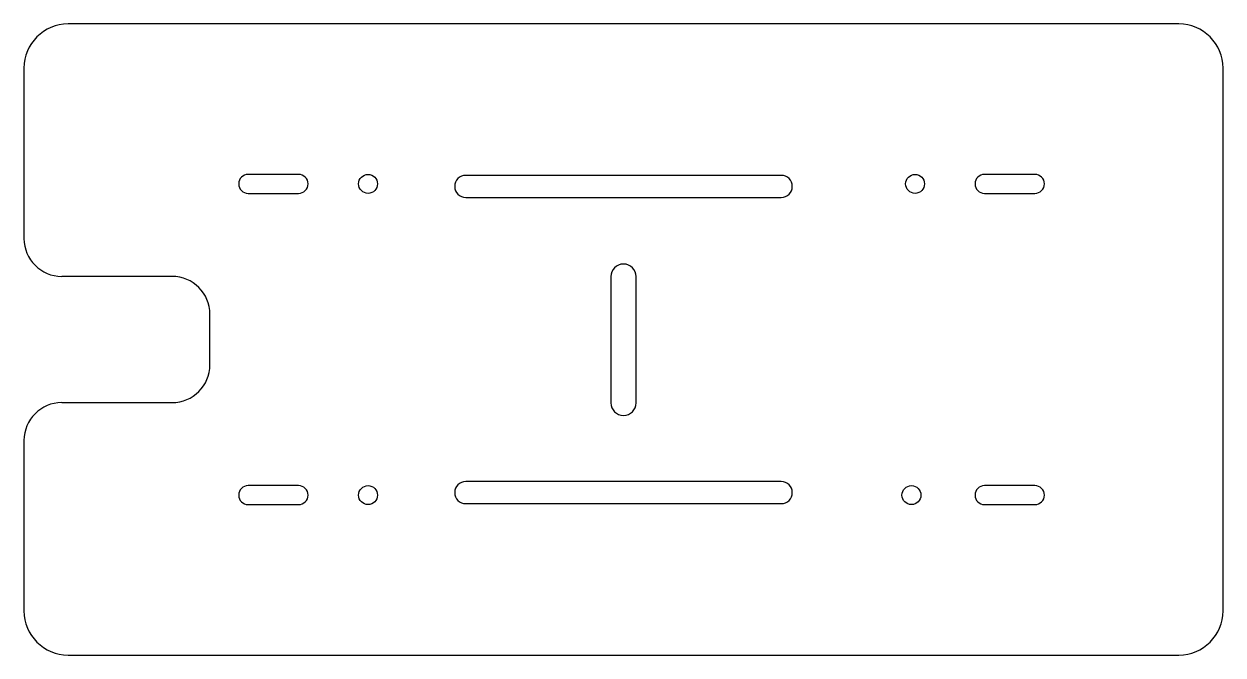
# Model space of a CAD drawing. Header units: millimetres. Extents: x -95 to 95, y -50 to 50.
import ezdxf

# ---------------------------------------------------------------- set-up
doc = ezdxf.new("R2010")
doc.units = ezdxf.units.MM

msp = doc.modelspace()

# ---------------------------------------------------------------- linework, layer by layer
at = {"color": 7, "linetype": 'Continuous', "lineweight": 25}
for p, q in [((88, 50), (-88, 50)), ((-95, 43), (-95, 16)), ((95, -43), (95, 43)), ((-51.48, 26.16), (-59.48, 26.16)), ((25, 26), (-25, 26)), ((65.2, 26.16), (57.2, 26.16)), ((-59.48, 23.16), (-51.48, 23.16)), ((57.2, 23.16), (65.2, 23.16)), ((-25, 22.5), (25, 22.5)), ((-71.53, 10), (-89, 10)), ((-2, 9.96), (-2, -10.04)), ((2, -10.04), (2, 9.96)), ((-65.53, -4), (-65.53, 4)), ((-89, -10), (-71.53, -10)), ((-95, -16), (-95, -43)), ((25, -22.5), (-25, -22.5)), ((-51.48, -23.16), (-59.48, -23.16)), ((65.2, -23.16), (57.2, -23.16)), ((-59.48, -26.16), (-51.48, -26.16)), ((-25, -26), (25, -26)), ((57.2, -26.16), (65.2, -26.16)), ((-88, -50), (88, -50))]:
    msp.add_line(p, q, dxfattribs=at)
for centre in [(-40.48, 24.66), (46.2, 24.66), (-40.48, -24.66), (45.63, -24.66)]:
    msp.add_circle(centre, 1.5, dxfattribs=at)
for centre, radius, start, end in [((-88, 43), 7, 90, 180), ((88, 43), 7, 0, 90), ((-59.48, 24.66), 1.5, 90, 270), ((-51.48, 24.66), 1.5, 270, 90), ((-25, 24.25), 1.75, 90, 270), ((25, 24.25), 1.75, 270, 90), ((57.2, 24.66), 1.5, 90, 270), ((65.2, 24.66), 1.5, 270, 90), ((-89, 16), 6, 180, 270), ((0, 9.96), 2, 0, 180), ((-71.53, 4), 6, 0, 90), ((-71.53, -4), 6, 270, 0), ((-89, -16), 6, 90, 180), ((0, -10.04), 2, 180, 0), ((-25, -24.25), 1.75, 90, 270), ((25, -24.25), 1.75, 270, 90), ((-59.48, -24.66), 1.5, 90, 270), ((-51.48, -24.66), 1.5, 270, 90), ((57.2, -24.66), 1.5, 90, 270), ((65.2, -24.66), 1.5, 270, 90), ((-88, -43), 7, 180, 270), ((88, -43), 7, 270, 0)]:
    msp.add_arc(centre, radius, start, end, dxfattribs=at)

doc.saveas('drawing.dxf')
